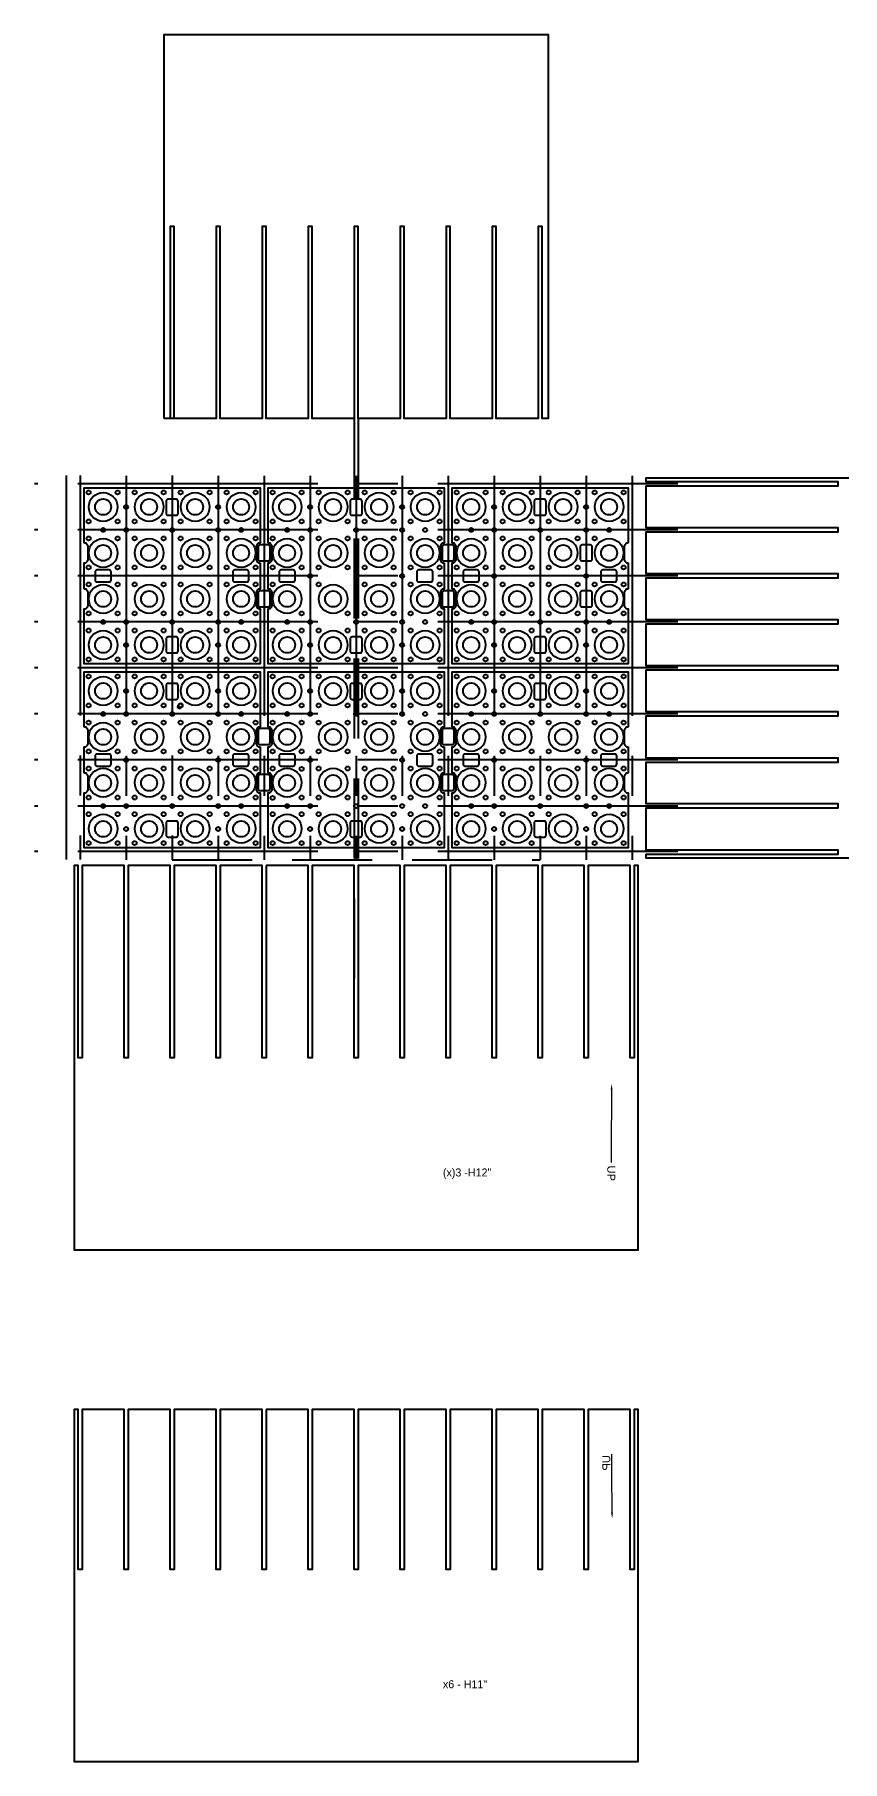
# Model space of a CAD drawing. Header units: millimetres. Extents: x -4815 to 20749, y -4662 to 5111.
# Drawn here: x 3309.4 to 3334.7, y 851.4 to 905.3 of the extents above; entities that cross this region are included whole.
import ezdxf
from ezdxf import colors
from ezdxf.entities.mleader import LeaderData, LeaderLine
from ezdxf.math import Vec2, Vec3

# ---------------------------------------------------------------- set-up
doc = ezdxf.new("R2010")
doc.units = ezdxf.units.MM
doc.header["$LTSCALE"] = 10
doc.header["$MEASUREMENT"] = 0
doc.linetypes.add('CENTER2', pattern=[1.125, 0.75, -0.125, 0.125, -0.125])
doc.linetypes.add('DASHED2', pattern=[0.375, 0.25, -0.125])
for name, color, linetype in [('A-ANNO-CNTR', 10, 'CENTER2'), ('A-ANNO-LEGN', 4, 'Continuous'), ('A-DETL-___4', 4, 'Continuous'), ('A-SECT-___5', 5, 'Continuous'), ('A-TTBL-___3', 3, 'Continuous')]:
    doc.layers.add(name, color=color, linetype=linetype)

# ---------------------------------------------------------------- blocks, each defined once
blk = doc.blocks.new('Interface PCB (Rev 2)')
at = {"layer": 'A-DETL-___4', "lineweight": 40, "transparency": 33554687}
blk.add_lwpolyline([(2.75, 0.406), (2.75, -0.406, 0.414214), (2.625, -0.531), (2.625, -0.906, 0.414214), (2.75, -1.031), (2.75, -2.75), (-2.75, -2.75), (-2.75, -1.031, 0.414214), (-2.625, -0.906), (-2.625, -0.531, 0.414214), (-2.75, -0.406), (-2.75, 0.406, 0.414214), (-2.625, 0.531), (-2.625, 0.906, 0.414214), (-2.75, 1.031), (-2.75, 2.75), (2.75, 2.75), (2.75, 1.031, 0.414214), (2.625, 0.906), (2.625, 0.531, 0.414214), (2.75, 0.406)], format="xyb", dxfattribs=at)
for centre, radius in [((-2.156, 2.156), 0.25), ((-1.438, 2.156), 0.0625), ((-0.719, 2.156), 0.25), ((0.719, 2.156), 0.25), ((1.437, 2.156), 0.0625), ((2.156, 2.156), 0.25), ((-2.156, 1.437), 0.0625), ((-1.438, 1.437), 0.0625), ((0, 1.437), 0.0625), ((1.437, 1.437), 0.0625), ((2.156, 1.437), 0.0625), ((-2.156, 0.719), 0.25), ((-0.719, 0.719), 0.25), ((0.719, 0.719), 0.25), ((2.156, 0.719), 0.25), ((-2.156, -0.719), 0.25), ((-0.719, -0.719), 0.25), ((0.719, -0.719), 0.25), ((2.156, -0.719), 0.25), ((-2.156, -1.438), 0.0625), ((-1.438, -1.438), 0.0625), ((0, -1.438), 0.0625), ((1.437, -1.438), 0.0625), ((2.156, -1.438), 0.0625), ((-2.156, -2.156), 0.25), ((-1.438, -2.156), 0.0625), ((-0.719, -2.156), 0.25), ((0.719, -2.156), 0.25), ((1.437, -2.156), 0.0625), ((2.156, -2.156), 0.25)]:
    blk.add_circle(centre, radius, dxfattribs=at)

msp = doc.modelspace()

# ---------------------------------------------------------------- linework, layer by layer
at = {"layer": 'A-ANNO-CNTR', "lineweight": 40, "transparency": 33554687}
for p, q in [((3310.42, 891.554), (3310.42, 879.554)), ((3310.858, 891.554), (3310.858, 879.554)), ((3312.295, 891.543), (3312.295, 879.543)), ((3313.733, 891.554), (3313.733, 879.554)), ((3313.733, 891.543), (3313.733, 879.543)), ((3315.17, 891.543), (3315.17, 879.543)), ((3316.608, 891.543), (3316.608, 879.543)), ((3318.045, 891.543), (3318.045, 879.543)), ((3319.483, 891.543), (3319.483, 879.543)), ((3320.92, 891.543), (3320.92, 879.543)), ((3322.358, 891.543), (3322.358, 879.543)), ((3323.795, 891.543), (3323.795, 879.543)), ((3325.233, 891.543), (3325.233, 879.543)), ((3326.67, 891.543), (3326.67, 879.543)), ((3328.108, 891.543), (3328.108, 879.543)), ((3329.532, 891.293), (3309.433, 891.293)), ((3329.532, 889.855), (3309.433, 889.855)), ((3329.532, 888.418), (3309.433, 888.418)), ((3329.532, 886.98), (3309.433, 886.98)), ((3329.532, 885.543), (3309.433, 885.543)), ((3329.532, 884.105), (3309.433, 884.105)), ((3329.532, 882.668), (3309.433, 882.668)), ((3329.532, 881.23), (3309.433, 881.23)), ((3329.532, 879.804), (3309.433, 879.804))]:
    msp.add_line(p, q, dxfattribs=at)
at = {"layer": 'A-SECT-___5', "lineweight": 40, "transparency": 33554687}
for points in [[(3313.858, 890.313, 0.414214), (3313.92, 890.375), (3313.92, 890.75, 0.414214), (3313.858, 890.813), (3313.608, 890.813, 0.414214), (3313.545, 890.75), (3313.545, 890.375, 0.414214), (3313.608, 890.313)], [(3319.608, 890.313, 0.414214), (3319.67, 890.375), (3319.67, 890.75, 0.414214), (3319.608, 890.813), (3319.358, 890.813, 0.414214), (3319.295, 890.75), (3319.295, 890.375, 0.414214), (3319.358, 890.313)], [(3325.358, 890.313, 0.414214), (3325.42, 890.375), (3325.42, 890.75, 0.414214), (3325.358, 890.813), (3325.108, 890.813, 0.414214), (3325.045, 890.75), (3325.045, 890.375, 0.414214), (3325.108, 890.313)], [(3316.733, 888.886, 0.414214), (3316.795, 888.949), (3316.795, 889.324, 0.414214), (3316.733, 889.386), (3316.483, 889.386, 0.414214), (3316.42, 889.324), (3316.42, 888.949, 0.414214), (3316.483, 888.886)], [(3322.483, 888.886, 0.414214), (3322.545, 888.949), (3322.545, 889.324, 0.414214), (3322.483, 889.386), (3322.233, 889.386, 0.414214), (3322.17, 889.324), (3322.17, 888.949, 0.414214), (3322.233, 888.886)], [(3326.795, 888.886, 0.414214), (3326.858, 888.949), (3326.858, 889.324, 0.414214), (3326.795, 889.386), (3326.545, 889.386, 0.414214), (3326.483, 889.324), (3326.483, 888.949, 0.414214), (3326.545, 888.886)], [(3311.326, 888.293, 0.414214), (3311.389, 888.23), (3311.764, 888.23, 0.414214), (3311.826, 888.293), (3311.826, 888.543, 0.414214), (3311.764, 888.605), (3311.389, 888.605, 0.414214), (3311.326, 888.543)], [(3315.628, 888.293, 0.414214), (3315.69, 888.23), (3316.065, 888.23, 0.414214), (3316.128, 888.293), (3316.128, 888.543, 0.414214), (3316.065, 888.605), (3315.69, 888.605, 0.414214), (3315.628, 888.543)], [(3317.076, 888.293, 0.414214), (3317.139, 888.23), (3317.514, 888.23, 0.414214), (3317.576, 888.293), (3317.576, 888.543, 0.414214), (3317.514, 888.605), (3317.139, 888.605, 0.414214), (3317.076, 888.543)], [(3321.378, 888.293, 0.414214), (3321.44, 888.23), (3321.815, 888.23, 0.414214), (3321.878, 888.293), (3321.878, 888.543, 0.414214), (3321.815, 888.605), (3321.44, 888.605, 0.414214), (3321.378, 888.543)], [(3322.826, 888.293, 0.414214), (3322.889, 888.23), (3323.264, 888.23, 0.414214), (3323.326, 888.293), (3323.326, 888.543, 0.414214), (3323.264, 888.605), (3322.889, 888.605, 0.414214), (3322.826, 888.543)], [(3327.128, 888.293, 0.414214), (3327.19, 888.23), (3327.565, 888.23, 0.414214), (3327.628, 888.293), (3327.628, 888.543, 0.414214), (3327.565, 888.605), (3327.19, 888.605, 0.414214), (3327.128, 888.543)], [(3316.733, 887.449, 0.414214), (3316.795, 887.511), (3316.795, 887.886, 0.414214), (3316.733, 887.949), (3316.483, 887.949, 0.414214), (3316.42, 887.886), (3316.42, 887.511, 0.414214), (3316.483, 887.449)], [(3322.483, 887.449, 0.414214), (3322.545, 887.511), (3322.545, 887.886, 0.414214), (3322.483, 887.949), (3322.233, 887.949, 0.414214), (3322.17, 887.886), (3322.17, 887.511, 0.414214), (3322.233, 887.449)], [(3326.795, 887.449, 0.414214), (3326.858, 887.511), (3326.858, 887.886, 0.414214), (3326.795, 887.949), (3326.545, 887.949, 0.414214), (3326.483, 887.886), (3326.483, 887.511, 0.414214), (3326.545, 887.449)], [(3313.858, 886.011, 0.414214), (3313.92, 886.074), (3313.92, 886.449, 0.414214), (3313.858, 886.511), (3313.608, 886.511, 0.414214), (3313.545, 886.449), (3313.545, 886.074, 0.414214), (3313.608, 886.011)], [(3319.608, 886.011, 0.414214), (3319.67, 886.074), (3319.67, 886.449, 0.414214), (3319.608, 886.511), (3319.358, 886.511, 0.414214), (3319.295, 886.449), (3319.295, 886.074, 0.414214), (3319.358, 886.011)], [(3325.358, 886.011, 0.414214), (3325.42, 886.074), (3325.42, 886.449, 0.414214), (3325.358, 886.511), (3325.108, 886.511, 0.414214), (3325.045, 886.449), (3325.045, 886.074, 0.414214), (3325.108, 886.011)], [(3313.858, 884.563, 0.414214), (3313.92, 884.625), (3313.92, 885, 0.414214), (3313.858, 885.063), (3313.608, 885.063, 0.414214), (3313.545, 885), (3313.545, 884.625, 0.414214), (3313.608, 884.563)], [(3319.608, 884.563, 0.414214), (3319.67, 884.625), (3319.67, 885, 0.414214), (3319.608, 885.063), (3319.358, 885.063, 0.414214), (3319.295, 885), (3319.295, 884.625, 0.414214), (3319.358, 884.563)], [(3325.358, 884.563, 0.414214), (3325.42, 884.625), (3325.42, 885, 0.414214), (3325.358, 885.063), (3325.108, 885.063, 0.414214), (3325.045, 885), (3325.045, 884.625, 0.414214), (3325.108, 884.563)], [(3314.022, 884.313, 1.508577), (3313.941, 884.395, 1.508577)], [(3316.733, 883.147, 0.414214), (3316.795, 883.21), (3316.795, 883.585, 0.414214), (3316.733, 883.647), (3316.483, 883.647, 0.414214), (3316.42, 883.585), (3316.42, 883.21, 0.414214), (3316.483, 883.147)], [(3322.483, 883.147, 0.414214), (3322.545, 883.21), (3322.545, 883.585, 0.414214), (3322.483, 883.647), (3322.233, 883.647, 0.414214), (3322.17, 883.585), (3322.17, 883.21, 0.414214), (3322.233, 883.147)], [(3311.326, 882.543, 0.414214), (3311.389, 882.48), (3311.764, 882.48, 0.414214), (3311.826, 882.543), (3311.826, 882.793, 0.414214), (3311.764, 882.855), (3311.389, 882.855, 0.414214), (3311.326, 882.793)], [(3315.628, 882.543, 0.414214), (3315.69, 882.48), (3316.065, 882.48, 0.414214), (3316.128, 882.543), (3316.128, 882.793, 0.414214), (3316.065, 882.855), (3315.69, 882.855, 0.414214), (3315.628, 882.793)], [(3317.076, 882.543, 0.414214), (3317.139, 882.48), (3317.514, 882.48, 0.414214), (3317.576, 882.543), (3317.576, 882.793, 0.414214), (3317.514, 882.855), (3317.139, 882.855, 0.414214), (3317.076, 882.793)], [(3321.378, 882.543, 0.414214), (3321.44, 882.48), (3321.815, 882.48, 0.414214), (3321.878, 882.543), (3321.878, 882.793, 0.414214), (3321.815, 882.855), (3321.44, 882.855, 0.414214), (3321.378, 882.793)], [(3322.826, 882.543, 0.414214), (3322.889, 882.48), (3323.264, 882.48, 0.414214), (3323.326, 882.543), (3323.326, 882.793, 0.414214), (3323.264, 882.855), (3322.889, 882.855, 0.414214), (3322.826, 882.793)], [(3327.128, 882.543, 0.414214), (3327.19, 882.48), (3327.565, 882.48, 0.414214), (3327.628, 882.543), (3327.628, 882.793, 0.414214), (3327.565, 882.855), (3327.19, 882.855, 0.414214), (3327.128, 882.793)], [(3316.733, 881.71, 0.414214), (3316.795, 881.772), (3316.795, 882.147, 0.414214), (3316.733, 882.21), (3316.483, 882.21, 0.414214), (3316.42, 882.147), (3316.42, 881.772, 0.414214), (3316.483, 881.71)], [(3322.483, 881.71, 0.414214), (3322.545, 881.772), (3322.545, 882.147, 0.414214), (3322.483, 882.21), (3322.233, 882.21, 0.414214), (3322.17, 882.147), (3322.17, 881.772, 0.414214), (3322.233, 881.71)], [(3313.858, 880.261, 0.414214), (3313.92, 880.324), (3313.92, 880.699, 0.414214), (3313.858, 880.761), (3313.608, 880.761, 0.414214), (3313.545, 880.699), (3313.545, 880.324, 0.414214), (3313.608, 880.261)], [(3319.608, 880.261, 0.414214), (3319.67, 880.324), (3319.67, 880.699, 0.414214), (3319.608, 880.761), (3319.358, 880.761, 0.414214), (3319.295, 880.699), (3319.295, 880.324, 0.414214), (3319.358, 880.261)], [(3325.358, 880.261, 0.414214), (3325.42, 880.324), (3325.42, 880.699, 0.414214), (3325.358, 880.761), (3325.108, 880.761, 0.414214), (3325.045, 880.699), (3325.045, 880.324, 0.414214), (3325.108, 880.261)]]:
    msp.add_lwpolyline(points, format="xyb", close=True, dxfattribs=at)
for centre, radius in [((3311.124, 891.027), 0.0625), ((3311.576, 890.574), 0.45), ((3312.029, 891.027), 0.0625), ((3312.561, 891.027), 0.0625), ((3313.014, 890.574), 0.45), ((3313.467, 891.027), 0.0625), ((3313.999, 891.027), 0.0625), ((3314.451, 890.574), 0.45), ((3314.904, 891.027), 0.0625), ((3315.436, 891.027), 0.0625), ((3315.889, 890.574), 0.45), ((3316.342, 891.027), 0.0625), ((3316.874, 891.027), 0.0625), ((3317.326, 890.574), 0.45), ((3317.779, 891.027), 0.0625), ((3318.311, 891.027), 0.0625), ((3318.764, 890.574), 0.45), ((3319.217, 891.027), 0.0625), ((3319.749, 891.027), 0.0625), ((3320.201, 890.574), 0.45), ((3320.654, 891.027), 0.0625), ((3321.186, 891.027), 0.0625), ((3321.639, 890.574), 0.45), ((3322.092, 891.027), 0.0625), ((3322.092, 891.027), 0.0625), ((3322.624, 891.027), 0.0625), ((3323.076, 890.574), 0.45), ((3323.529, 891.027), 0.0625), ((3324.061, 891.027), 0.0625), ((3324.514, 890.574), 0.45), ((3324.967, 891.027), 0.0625), ((3325.499, 891.027), 0.0625), ((3325.951, 890.574), 0.45), ((3326.404, 891.027), 0.0625), ((3326.936, 891.027), 0.0625), ((3327.389, 890.574), 0.45), ((3327.842, 891.027), 0.0625), ((3312.295, 890.574), 0.0625), ((3315.17, 890.574), 0.0625), ((3318.045, 890.574), 0.0625), ((3320.92, 890.574), 0.0625), ((3323.795, 890.574), 0.0625), ((3326.67, 890.574), 0.0625), ((3311.124, 890.121), 0.0625), ((3311.576, 889.855), 0.0625), ((3312.029, 890.121), 0.0625), ((3312.295, 889.855), 0.0625), ((3312.561, 890.121), 0.0625), ((3313.467, 890.121), 0.0625), ((3313.733, 889.855), 0.0625), ((3313.999, 890.121), 0.0625), ((3314.904, 890.121), 0.0625), ((3315.17, 889.855), 0.0625), ((3315.436, 890.121), 0.0625), ((3315.889, 889.855), 0.0625), ((3316.342, 890.121), 0.0625), ((3316.874, 890.121), 0.0625), ((3317.326, 889.855), 0.0625), ((3317.779, 890.121), 0.0625), ((3318.045, 889.855), 0.0625), ((3318.311, 890.121), 0.0625), ((3319.217, 890.121), 0.0625), ((3319.483, 889.855), 0.0625), ((3319.749, 890.121), 0.0625), ((3320.654, 890.121), 0.0625), ((3320.92, 889.855), 0.0625), ((3321.186, 890.121), 0.0625), ((3321.186, 890.121), 0.0625), ((3321.639, 889.855), 0.0625), ((3322.092, 890.121), 0.0625), ((3322.624, 890.121), 0.0625), ((3323.076, 889.855), 0.0625), ((3323.529, 890.121), 0.0625), ((3323.795, 889.855), 0.0625), ((3324.061, 890.121), 0.0625), ((3324.967, 890.121), 0.0625), ((3325.233, 889.855), 0.0625), ((3325.499, 890.121), 0.0625), ((3326.404, 890.121), 0.0625), ((3326.67, 889.855), 0.0625), ((3326.936, 890.121), 0.0625), ((3327.389, 889.855), 0.0625), ((3327.842, 890.121), 0.0625), ((3311.124, 889.589), 0.0625), ((3311.576, 889.136), 0.45), ((3312.029, 889.589), 0.0625), ((3312.561, 889.589), 0.0625), ((3313.014, 889.136), 0.45), ((3313.467, 889.589), 0.0625), ((3313.999, 889.589), 0.0625), ((3314.451, 889.136), 0.45), ((3314.904, 889.589), 0.0625), ((3315.436, 889.589), 0.0625), ((3315.889, 889.136), 0.45), ((3316.342, 889.589), 0.0625), ((3316.874, 889.589), 0.0625), ((3317.326, 889.136), 0.45), ((3317.779, 889.589), 0.0625), ((3318.311, 889.589), 0.0625), ((3318.764, 889.136), 0.45), ((3319.217, 889.589), 0.0625), ((3319.749, 889.589), 0.0625), ((3320.201, 889.136), 0.45), ((3320.654, 889.589), 0.0625), ((3321.186, 889.589), 0.0625), ((3321.639, 889.136), 0.45), ((3322.092, 889.589), 0.0625), ((3322.624, 889.589), 0.0625), ((3323.076, 889.136), 0.45), ((3323.529, 889.589), 0.0625), ((3324.061, 889.589), 0.0625), ((3324.514, 889.136), 0.45), ((3324.967, 889.589), 0.0625), ((3325.499, 889.589), 0.0625), ((3325.951, 889.136), 0.45), ((3326.404, 889.589), 0.0625), ((3326.936, 889.589), 0.0625), ((3327.389, 889.136), 0.45), ((3311.124, 888.684), 0.0625), ((3312.029, 888.684), 0.0625), ((3312.561, 888.684), 0.0625), ((3313.467, 888.684), 0.0625), ((3313.999, 888.684), 0.0625), ((3314.904, 888.684), 0.0625), ((3315.436, 888.684), 0.0625), ((3316.342, 888.684), 0.0625), ((3316.874, 888.684), 0.0625), ((3317.779, 888.684), 0.0625), ((3318.311, 888.684), 0.0625), ((3319.217, 888.684), 0.0625), ((3319.749, 888.684), 0.0625), ((3320.654, 888.684), 0.0625), ((3321.186, 888.684), 0.0625), ((3322.092, 888.684), 0.0625), ((3322.624, 888.684), 0.0625), ((3323.529, 888.684), 0.0625), ((3324.061, 888.684), 0.0625), ((3324.967, 888.684), 0.0625), ((3325.499, 888.684), 0.0625), ((3326.404, 888.684), 0.0625), ((3327.842, 888.684), 0.0625), ((3311.124, 888.152), 0.0625), ((3312.029, 888.152), 0.0625), ((3312.561, 888.152), 0.0625), ((3313.467, 888.152), 0.0625), ((3313.999, 888.152), 0.0625), ((3314.904, 888.152), 0.0625), ((3315.436, 888.152), 0.0625), ((3316.342, 888.152), 0.0625), ((3316.874, 888.152), 0.0625), ((3318.045, 888.418), 0.0625), ((3318.311, 888.152), 0.0625), ((3319.749, 888.152), 0.0625), ((3320.654, 888.152), 0.0625), ((3320.92, 888.418), 0.0625), ((3321.186, 888.152), 0.0625), ((3322.092, 888.152), 0.0625), ((3322.624, 888.152), 0.0625), ((3323.529, 888.152), 0.0625), ((3323.795, 888.418), 0.0625), ((3324.061, 888.152), 0.0625), ((3324.967, 888.152), 0.0625), ((3325.499, 888.152), 0.0625), ((3326.404, 888.152), 0.0625), ((3326.67, 888.418), 0.0625), ((3326.936, 888.152), 0.0625), ((3327.842, 888.152), 0.0625), ((3311.576, 887.699), 0.45), ((3313.014, 887.699), 0.45), ((3314.451, 887.699), 0.45), ((3315.889, 887.699), 0.45), ((3317.326, 887.699), 0.45), ((3318.764, 887.699), 0.45), ((3320.201, 887.699), 0.45), ((3321.639, 887.699), 0.45), ((3323.076, 887.699), 0.45), ((3324.514, 887.699), 0.45), ((3325.951, 887.699), 0.45), ((3327.389, 887.699), 0.45), ((3311.124, 887.246), 0.0625), ((3312.029, 887.246), 0.0625), ((3312.561, 887.246), 0.0625), ((3313.467, 887.246), 0.0625), ((3313.999, 887.246), 0.0625), ((3314.904, 887.246), 0.0625), ((3315.436, 887.246), 0.0625), ((3316.342, 887.246), 0.0625), ((3317.779, 887.246), 0.0625), ((3319.217, 887.246), 0.0625), ((3319.749, 887.246), 0.0625), ((3320.654, 887.246), 0.0625), ((3321.186, 887.246), 0.0625), ((3322.092, 887.246), 0.0625), ((3322.624, 887.246), 0.0625), ((3323.529, 887.246), 0.0625), ((3324.061, 887.246), 0.0625), ((3324.967, 887.246), 0.0625), ((3325.499, 887.246), 0.0625), ((3326.404, 887.246), 0.0625), ((3326.936, 887.246), 0.0625), ((3327.842, 887.246), 0.0625), ((3311.124, 886.714), 0.0625), ((3311.576, 886.261), 0.45), ((3311.576, 886.98), 0.0625), ((3312.029, 886.714), 0.0625), ((3312.295, 886.98), 0.0625), ((3312.561, 886.714), 0.0625), ((3313.014, 886.261), 0.45), ((3313.467, 886.714), 0.0625), ((3313.733, 886.98), 0.0625), ((3313.999, 886.714), 0.0625), ((3314.451, 886.261), 0.45), ((3314.904, 886.714), 0.0625), ((3315.17, 886.98), 0.0625), ((3315.436, 886.714), 0.0625), ((3315.889, 886.261), 0.45), ((3315.889, 886.98), 0.0625), ((3316.342, 886.714), 0.0625), ((3316.874, 886.714), 0.0625), ((3317.326, 886.261), 0.45), ((3317.326, 886.98), 0.0625), ((3317.779, 886.714), 0.0625), ((3318.045, 886.98), 0.0625), ((3318.311, 886.714), 0.0625), ((3318.764, 886.261), 0.45), ((3319.217, 886.714), 0.0625), ((3319.483, 886.98), 0.0625), ((3319.749, 886.714), 0.0625), ((3320.201, 886.261), 0.45), ((3320.654, 886.714), 0.0625), ((3320.92, 886.98), 0.0625), ((3321.186, 886.714), 0.0625), ((3321.639, 886.261), 0.45), ((3321.639, 886.98), 0.0625), ((3322.092, 886.714), 0.0625), ((3322.624, 886.714), 0.0625), ((3323.076, 886.261), 0.45), ((3323.076, 886.98), 0.0625), ((3323.529, 886.714), 0.0625), ((3323.795, 886.98), 0.0625), ((3324.061, 886.714), 0.0625), ((3324.514, 886.261), 0.45), ((3324.967, 886.714), 0.0625), ((3325.233, 886.98), 0.0625), ((3325.499, 886.714), 0.0625), ((3325.951, 886.261), 0.45), ((3326.404, 886.714), 0.0625), ((3326.67, 886.98), 0.0625), ((3326.936, 886.714), 0.0625), ((3327.389, 886.261), 0.45), ((3327.389, 886.98), 0.0625), ((3327.842, 886.714), 0.0625), ((3327.842, 886.714), 0.0625), ((3312.295, 886.261), 0.0625), ((3315.17, 886.261), 0.0625), ((3318.045, 886.261), 0.0625), ((3320.92, 886.261), 0.0625), ((3323.795, 886.261), 0.0625), ((3326.67, 886.261), 0.0625), ((3311.124, 885.809), 0.0625), ((3312.029, 885.809), 0.0625), ((3312.561, 885.809), 0.0625), ((3313.467, 885.809), 0.0625), ((3313.999, 885.809), 0.0625), ((3314.904, 885.809), 0.0625), ((3315.436, 885.809), 0.0625), ((3316.342, 885.809), 0.0625), ((3316.874, 885.809), 0.0625), ((3317.779, 885.809), 0.0625), ((3318.311, 885.809), 0.0625), ((3319.217, 885.809), 0.0625), ((3319.749, 885.809), 0.0625), ((3320.654, 885.809), 0.0625), ((3321.186, 885.809), 0.0625), ((3322.092, 885.809), 0.0625), ((3322.624, 885.809), 0.0625), ((3323.529, 885.809), 0.0625), ((3324.061, 885.809), 0.0625), ((3324.967, 885.809), 0.0625), ((3325.499, 885.809), 0.0625), ((3326.404, 885.809), 0.0625), ((3326.936, 885.809), 0.0625), ((3326.936, 885.809), 0.0625), ((3327.842, 885.809), 0.0625), ((3311.124, 885.277), 0.0625), ((3311.576, 884.824), 0.45), ((3312.029, 885.277), 0.0625), ((3312.561, 885.277), 0.0625), ((3313.014, 884.824), 0.45), ((3313.467, 885.277), 0.0625), ((3313.999, 885.277), 0.0625), ((3314.451, 884.824), 0.45), ((3314.904, 885.277), 0.0625), ((3315.436, 885.277), 0.0625), ((3315.889, 884.824), 0.45), ((3316.342, 885.277), 0.0625), ((3316.874, 885.277), 0.0625), ((3317.326, 884.824), 0.45), ((3317.779, 885.277), 0.0625), ((3318.311, 885.277), 0.0625), ((3318.764, 884.824), 0.45), ((3319.217, 885.277), 0.0625), ((3319.749, 885.277), 0.0625), ((3320.201, 884.824), 0.45), ((3320.654, 885.277), 0.0625), ((3321.186, 885.277), 0.0625), ((3321.639, 884.824), 0.45), ((3322.092, 885.277), 0.0625), ((3322.624, 885.277), 0.0625), ((3323.076, 884.824), 0.45), ((3323.529, 885.277), 0.0625), ((3324.061, 885.277), 0.0625), ((3324.514, 884.824), 0.45), ((3324.967, 885.277), 0.0625), ((3325.499, 885.277), 0.0625), ((3325.951, 884.824), 0.45), ((3326.404, 885.277), 0.0625), ((3326.936, 885.277), 0.0625), ((3327.389, 884.824), 0.45), ((3327.842, 885.277), 0.0625), ((3311.124, 884.371), 0.0625), ((3312.029, 884.371), 0.0625), ((3312.295, 884.824), 0.0625), ((3312.561, 884.371), 0.0625), ((3313.467, 884.371), 0.0625), ((3313.999, 884.371), 0.0625), ((3314.904, 884.371), 0.0625), ((3315.17, 884.824), 0.0625), ((3315.436, 884.371), 0.0625), ((3316.342, 884.371), 0.0625), ((3316.874, 884.371), 0.0625), ((3317.779, 884.371), 0.0625), ((3318.045, 884.824), 0.0625), ((3318.311, 884.371), 0.0625), ((3319.217, 884.371), 0.0625), ((3319.749, 884.371), 0.0625), ((3320.654, 884.371), 0.0625), ((3320.92, 884.824), 0.0625), ((3321.186, 884.371), 0.0625), ((3322.092, 884.371), 0.0625), ((3322.624, 884.371), 0.0625), ((3323.529, 884.371), 0.0625), ((3323.795, 884.824), 0.0625), ((3324.061, 884.371), 0.0625), ((3324.967, 884.371), 0.0625), ((3325.499, 884.371), 0.0625), ((3326.404, 884.371), 0.0625), ((3326.67, 884.824), 0.0625), ((3326.936, 884.371), 0.0625), ((3327.842, 884.371), 0.0625), ((3311.124, 883.839), 0.0625), ((3311.576, 884.105), 0.0625), ((3312.029, 883.839), 0.0625), ((3312.295, 884.105), 0.0625), ((3312.561, 883.839), 0.0625), ((3313.467, 883.839), 0.0625), ((3313.733, 884.105), 0.0625), ((3313.999, 883.839), 0.0625), ((3314.904, 883.839), 0.0625), ((3315.17, 884.105), 0.0625), ((3315.436, 883.839), 0.0625), ((3315.889, 884.105), 0.0625), ((3316.342, 883.839), 0.0625), ((3316.874, 883.839), 0.0625), ((3317.326, 884.105), 0.0625), ((3317.779, 883.839), 0.0625), ((3318.045, 884.105), 0.0625), ((3318.311, 883.839), 0.0625), ((3319.217, 883.839), 0.0625), ((3319.483, 884.105), 0.0625), ((3319.749, 883.839), 0.0625), ((3320.654, 883.839), 0.0625), ((3320.92, 884.105), 0.0625), ((3321.186, 883.839), 0.0625), ((3321.639, 884.105), 0.0625), ((3322.092, 883.839), 0.0625), ((3322.624, 883.839), 0.0625), ((3323.076, 884.105), 0.0625), ((3323.529, 883.839), 0.0625), ((3323.795, 884.105), 0.0625), ((3324.061, 883.839), 0.0625), ((3324.967, 883.839), 0.0625), ((3325.233, 884.105), 0.0625), ((3325.499, 883.839), 0.0625), ((3326.404, 883.839), 0.0625), ((3326.67, 884.105), 0.0625), ((3326.936, 883.839), 0.0625), ((3327.389, 884.105), 0.0625), ((3327.842, 883.839), 0.0625), ((3311.576, 883.386), 0.45), ((3313.014, 883.386), 0.45), ((3314.451, 883.386), 0.45), ((3315.889, 883.386), 0.45), ((3317.326, 883.386), 0.45), ((3318.764, 883.386), 0.45), ((3320.201, 883.386), 0.45), ((3321.639, 883.386), 0.45), ((3323.076, 883.386), 0.45), ((3324.514, 883.386), 0.45), ((3325.951, 883.386), 0.45), ((3327.389, 883.386), 0.45), ((3311.124, 882.934), 0.0625), ((3312.029, 882.934), 0.0625), ((3312.561, 882.934), 0.0625), ((3313.467, 882.934), 0.0625), ((3313.999, 882.934), 0.0625), ((3314.904, 882.934), 0.0625), ((3315.436, 882.934), 0.0625), ((3316.342, 882.934), 0.0625), ((3316.874, 882.934), 0.0625), ((3317.779, 882.934), 0.0625), ((3318.311, 882.934), 0.0625), ((3319.217, 882.934), 0.0625), ((3319.749, 882.934), 0.0625), ((3320.654, 882.934), 0.0625), ((3321.186, 882.934), 0.0625), ((3322.092, 882.934), 0.0625), ((3322.624, 882.934), 0.0625), ((3323.529, 882.934), 0.0625), ((3324.061, 882.934), 0.0625), ((3324.967, 882.934), 0.0625), ((3325.499, 882.934), 0.0625), ((3326.404, 882.934), 0.0625), ((3326.936, 882.934), 0.0625), ((3327.842, 882.934), 0.0625), ((3311.124, 882.402), 0.0625), ((3311.576, 881.96), 0.45), ((3312.029, 882.402), 0.0625), ((3312.295, 882.668), 0.0625), ((3312.561, 882.402), 0.0625), ((3313.014, 881.96), 0.45), ((3313.467, 882.402), 0.0625), ((3313.999, 882.402), 0.0625), ((3314.451, 881.96), 0.45), ((3314.904, 882.402), 0.0625), ((3315.17, 882.668), 0.0625), ((3315.436, 882.402), 0.0625), ((3315.889, 881.96), 0.45), ((3316.342, 882.402), 0.0625), ((3316.874, 882.402), 0.0625), ((3317.326, 881.96), 0.45), ((3317.779, 882.391), 0.0625), ((3318.045, 882.668), 0.0625), ((3318.311, 882.402), 0.0625), ((3318.764, 881.96), 0.45), ((3319.217, 882.402), 0.0625), ((3319.749, 882.402), 0.0625), ((3320.201, 881.96), 0.45), ((3320.654, 882.402), 0.0625), ((3320.92, 882.668), 0.0625), ((3321.186, 882.402), 0.0625), ((3321.639, 881.96), 0.45), ((3322.092, 882.402), 0.0625), ((3322.624, 882.402), 0.0625), ((3323.076, 881.96), 0.45), ((3323.529, 882.402), 0.0625), ((3323.795, 882.668), 0.0625), ((3324.061, 882.402), 0.0625), ((3324.514, 881.96), 0.45), ((3324.967, 882.402), 0.0625), ((3324.967, 882.402), 0.0625), ((3325.499, 882.402), 0.0625), ((3325.951, 881.96), 0.45), ((3326.404, 882.402), 0.0625), ((3326.67, 882.668), 0.0625), ((3326.936, 882.402), 0.0625), ((3327.389, 881.96), 0.45), ((3327.842, 882.402), 0.0625), ((3311.124, 881.496), 0.0625), ((3311.576, 881.23), 0.0625), ((3312.029, 881.496), 0.0625), ((3312.295, 881.23), 0.0625), ((3312.561, 881.496), 0.0625), ((3313.467, 881.496), 0.0625), ((3313.733, 881.23), 0.0625), ((3313.999, 881.496), 0.0625), ((3314.904, 881.496), 0.0625), ((3315.17, 881.23), 0.0625), ((3315.436, 881.496), 0.0625), ((3315.889, 881.23), 0.0625), ((3316.342, 881.496), 0.0625), ((3316.874, 881.485), 0.0625), ((3317.326, 881.23), 0.0625), ((3317.779, 881.496), 0.0625), ((3318.045, 881.23), 0.0625), ((3318.311, 881.496), 0.0625), ((3319.217, 881.496), 0.0625), ((3319.483, 881.23), 0.0625), ((3319.749, 881.496), 0.0625), ((3320.654, 881.496), 0.0625), ((3320.92, 881.23), 0.0625), ((3321.186, 881.496), 0.0625), ((3321.639, 881.23), 0.0625), ((3322.092, 881.496), 0.0625), ((3322.624, 881.496), 0.0625), ((3323.076, 881.23), 0.0625), ((3323.529, 881.496), 0.0625), ((3323.795, 881.23), 0.0625), ((3324.061, 881.496), 0.0625), ((3324.061, 881.496), 0.0625), ((3324.967, 881.496), 0.0625), ((3325.233, 881.23), 0.0625), ((3325.499, 881.496), 0.0625), ((3326.404, 881.496), 0.0625), ((3326.67, 881.23), 0.0625), ((3326.936, 881.496), 0.0625), ((3327.389, 881.23), 0.0625), ((3327.842, 881.496), 0.0625), ((3311.124, 880.975), 0.0625), ((3311.576, 880.522), 0.45), ((3312.029, 880.975), 0.0625), ((3312.561, 880.975), 0.0625), ((3313.014, 880.522), 0.45), ((3313.467, 880.975), 0.0625), ((3313.999, 880.975), 0.0625), ((3314.451, 880.522), 0.45), ((3314.904, 880.975), 0.0625), ((3315.436, 880.975), 0.0625), ((3315.889, 880.522), 0.45), ((3316.342, 880.975), 0.0625), ((3316.874, 880.975), 0.0625), ((3317.326, 880.522), 0.45), ((3317.779, 880.975), 0.0625), ((3318.311, 880.975), 0.0625), ((3318.764, 880.522), 0.45), ((3319.217, 880.975), 0.0625), ((3319.749, 880.975), 0.0625), ((3320.201, 880.522), 0.45), ((3320.654, 880.975), 0.0625), ((3321.186, 880.975), 0.0625), ((3321.639, 880.522), 0.45), ((3322.092, 880.975), 0.0625), ((3322.624, 880.975), 0.0625), ((3323.076, 880.522), 0.45), ((3323.529, 880.975), 0.0625), ((3324.061, 880.975), 0.0625), ((3324.514, 880.522), 0.45), ((3324.967, 880.975), 0.0625), ((3325.499, 880.975), 0.0625), ((3325.951, 880.522), 0.45), ((3326.936, 880.975), 0.0625), ((3327.389, 880.522), 0.45), ((3327.842, 880.975), 0.0625), ((3311.124, 880.07), 0.0625), ((3312.029, 880.07), 0.0625), ((3312.295, 880.511), 0.0625), ((3312.561, 880.07), 0.0625), ((3313.467, 880.07), 0.0625), ((3313.999, 880.07), 0.0625), ((3314.904, 880.07), 0.0625), ((3315.17, 880.511), 0.0625), ((3315.436, 880.07), 0.0625), ((3316.342, 880.07), 0.0625), ((3316.874, 880.07), 0.0625), ((3317.779, 880.07), 0.0625), ((3318.045, 880.511), 0.0625), ((3318.311, 880.07), 0.0625), ((3319.217, 880.07), 0.0625), ((3319.749, 880.07), 0.0625), ((3320.654, 880.07), 0.0625), ((3320.92, 880.511), 0.0625), ((3321.186, 880.07), 0.0625), ((3322.092, 880.07), 0.0625), ((3322.624, 880.07), 0.0625), ((3323.529, 880.07), 0.0625), ((3323.795, 880.511), 0.0625), ((3324.061, 880.07), 0.0625), ((3324.967, 880.07), 0.0625), ((3326.404, 880.07), 0.0625), ((3326.67, 880.511), 0.0625), ((3326.936, 880.07), 0.0625), ((3327.842, 880.07), 0.0625)]:
    msp.add_circle(centre, radius, dxfattribs=at)
at = {"layer": 'A-TTBL-___3', "lineweight": 40, "transparency": 33554687}
for points in [[(3313.483, 893.336), (3313.483, 905.336), (3325.483, 905.336), (3325.483, 893.336), (3325.295, 893.336), (3325.295, 899.336), (3325.17, 899.336), (3325.17, 893.336), (3323.858, 893.336), (3323.858, 899.336), (3323.733, 899.336), (3323.733, 893.336), (3322.42, 893.336), (3322.42, 899.336), (3322.295, 899.336), (3322.295, 893.336), (3320.983, 893.336), (3320.983, 899.336), (3320.858, 899.336), (3320.858, 893.336), (3319.545, 893.336), (3319.545, 899.336), (3319.42, 899.336), (3319.42, 893.336), (3318.108, 893.336), (3318.108, 899.336), (3317.983, 899.336), (3317.983, 893.336), (3316.67, 893.336), (3316.67, 899.336), (3316.545, 899.336), (3316.545, 893.336), (3315.233, 893.336), (3315.233, 899.336), (3315.108, 899.336), (3315.108, 893.336), (3313.795, 893.336), (3313.795, 899.336), (3313.67, 899.336), (3313.67, 893.336)], [(3316.67, 879.366), (3316.67, 873.366), (3316.545, 873.366), (3316.545, 879.366), (3315.233, 879.366), (3315.233, 873.366), (3315.108, 873.366), (3315.108, 879.366), (3313.795, 879.366), (3313.795, 873.366), (3313.67, 873.366), (3313.67, 879.366), (3312.358, 879.366), (3312.358, 873.366), (3312.233, 873.366), (3312.233, 879.366), (3310.92, 879.366), (3310.92, 873.366), (3310.795, 873.366), (3310.795, 879.366), (3310.67, 879.366), (3310.67, 867.366), (3328.295, 867.366), (3328.295, 879.366), (3328.17, 879.366), (3328.17, 873.366), (3328.045, 873.366), (3328.045, 879.366), (3326.733, 879.366), (3326.733, 873.366), (3326.608, 873.366), (3326.608, 879.366), (3325.295, 879.366), (3325.295, 873.366), (3325.17, 873.366), (3325.17, 879.366), (3323.858, 879.366), (3323.858, 873.366), (3323.733, 873.366), (3323.733, 879.366), (3322.42, 879.366), (3322.42, 873.366), (3322.295, 873.366), (3322.295, 879.366), (3320.983, 879.366), (3320.983, 873.366), (3320.858, 873.366), (3320.858, 879.366), (3319.545, 879.366), (3319.545, 873.366), (3319.42, 873.366), (3319.42, 879.366), (3318.108, 879.366), (3318.108, 873.366), (3317.983, 873.366), (3317.983, 879.366)], [(3316.67, 862.376), (3316.67, 857.376), (3316.545, 857.376), (3316.545, 862.376), (3315.233, 862.376), (3315.233, 857.376), (3315.108, 857.376), (3315.108, 862.376), (3313.795, 862.376), (3313.795, 857.376), (3313.67, 857.376), (3313.67, 862.376), (3312.358, 862.376), (3312.358, 857.376), (3312.233, 857.376), (3312.233, 862.376), (3310.92, 862.376), (3310.92, 857.376), (3310.795, 857.376), (3310.795, 862.376), (3310.67, 862.376), (3310.67, 851.376), (3328.295, 851.376), (3328.295, 862.376), (3328.17, 862.376), (3328.17, 857.376), (3328.045, 857.376), (3328.045, 862.376), (3326.733, 862.376), (3326.733, 857.376), (3326.608, 857.376), (3326.608, 862.376), (3325.295, 862.376), (3325.295, 857.376), (3325.17, 857.376), (3325.17, 862.376), (3323.858, 862.376), (3323.858, 857.376), (3323.733, 857.376), (3323.733, 862.376), (3322.42, 862.376), (3322.42, 857.376), (3322.295, 857.376), (3322.295, 862.376), (3320.983, 862.376), (3320.983, 857.376), (3320.858, 857.376), (3320.858, 862.376), (3319.545, 862.376), (3319.545, 857.376), (3319.42, 857.376), (3319.42, 862.376), (3318.108, 862.376), (3318.108, 857.376), (3317.983, 857.376), (3317.983, 862.376)]]:
    msp.add_lwpolyline(points, close=True, dxfattribs=at)
msp.add_lwpolyline([(3340.545, 879.605), (3328.545, 879.605), (3328.545, 879.73), (3334.545, 879.73), (3334.545, 879.855), (3328.545, 879.855), (3328.545, 881.168), (3334.545, 881.168), (3334.545, 881.293), (3328.545, 881.293), (3328.545, 882.605), (3334.545, 882.605), (3334.545, 882.73), (3328.545, 882.73), (3328.545, 884.043), (3334.545, 884.043), (3334.545, 884.168), (3328.545, 884.168), (3328.545, 885.48), (3334.545, 885.48), (3334.545, 885.605), (3328.545, 885.605), (3328.545, 886.918), (3334.545, 886.918), (3334.545, 887.043), (3328.545, 887.043), (3328.545, 888.355), (3334.545, 888.355), (3334.545, 888.48), (3328.545, 888.48), (3328.545, 889.793), (3334.545, 889.793), (3334.545, 889.918), (3328.545, 889.918), (3328.545, 891.23), (3334.545, 891.23), (3334.545, 891.355), (3328.545, 891.355), (3328.545, 891.48), (3340.545, 891.48)], dxfattribs=at)
at = {"layer": 'Defpoints', "lineweight": 40, "transparency": 33554687}
msp.add_line((3313.795, 893.336), (3313.67, 893.336), dxfattribs=at)
at = {"layer": 'Defpoints', "color": 8, "linetype": 'DASHED2', "lineweight": 40, "transparency": 33554687}
for p, q in [((3319.42, 893.336), (3319.42, 874.812)), ((3319.545, 893.336), (3319.545, 874.812)), ((3313.733, 879.543), (3325.233, 879.543))]:
    msp.add_line(p, q, dxfattribs=at)
at = {"layer": 'Defpoints', "color": 6, "lineweight": 40, "transparency": 33554687}
msp.add_line((3310.42, 891.293), (3310.42, 879.804), dxfattribs=at)

# ---------------------------------------------------------------- block references
at = {"layer": 'Defpoints', "lineweight": 40, "transparency": 33554687}
for p in [(3313.733, 888.418), (3319.483, 888.418), (3325.233, 888.418), (3313.733, 882.668), (3319.483, 882.668), (3325.233, 882.668)]:
    msp.add_blockref('Interface PCB (Rev 2)', p, dxfattribs=at)

# ---------------------------------------------------------------- texts
at = {"layer": 'Defpoints', "lineweight": 40, "transparency": 33554687, "char_height": 0.25, "attachment_point": 1}
for s, insert in [('(x)3 -H12" ', (3322.194, 869.905)), ('x6 - H11"', (3322.194, 853.914))]:
    msp.add_mtext_dynamic_manual_height_columns(s, width=3.50917, gutter_width=1.25, heights=[0], dxfattribs=dict(at, insert=insert))

# ---------------------------------------------------------------- leaders
at = {"layer": 'A-ANNO-LEGN', "lineweight": 40, "transparency": 33554687}
ml = msp.add_multileader_mtext('Standard', dxfattribs=at)
ml.set_content('{\\fArial|b0|i0|c0|p0;UP}', color=256)
ml.set_leader_properties()
ml.build(insert=Vec2(0, 0))
ml.multileader.update_dxf_attribs({"text_right_attachment_type": 6, "dogleg_length": 0.36, "arrow_head_size": 0.18})
ctx = ml.context
ctx.base_point, ctx.char_height, ctx.arrow_head_size, ctx.landing_gap_size, ctx.plane_origin, ctx.plane_x_axis, ctx.plane_y_axis = Vec3(3327.455, 870.086), 0.25, 0.18, 0.09, Vec3(3327.465, 872.552), Vec3(-0.003833, -0.999993), Vec3(0.999993, -0.003833)
ctx.right_attachment = 6
notes = []
notes.append((ctx, [(0, (1, 1, 0), (3327.457, 870.446), (-0.003833, -0.999993), 0.36, [(0, [(3327.465, 872.552)], 0, [])])]))
ctx.mtext.insert, ctx.mtext.text_direction, ctx.mtext.rotation, ctx.mtext.width, ctx.mtext.flow_direction = Vec3(3327.582, 869.995), Vec3(-0.003833, -0.999993), 4.708556, 0.84946, 5
ml = msp.add_multileader_mtext('Standard', dxfattribs=at)
ml.set_content('{\\fArial|b0|i0|c0|p0;UP}', color=256)
ml.set_leader_properties()
ml.build(insert=Vec2(0, 0))
ml.multileader.update_dxf_attribs({"has_dogleg": 0, "text_right_attachment_type": 6, "dogleg_length": 0.36, "arrow_head_size": 0.18})
ctx = ml.context
ctx.base_point, ctx.char_height, ctx.arrow_head_size, ctx.landing_gap_size, ctx.plane_origin, ctx.plane_x_axis, ctx.plane_y_axis = Vec3(3327.3, 861.04), 0.25, 0.18, 0.09, Vec3(3327.49, 856.722), Vec3(0.003833, -0.999993), Vec3(0.999993, 0.003833)
ctx.right_attachment = 6
notes.append((ctx, [(0, (1, 1, 0), (3327.477, 860.057), (-0.003833, 0.999993), 0.36, [(0, [(3327.481, 858.967)], 0, [])])]))
ctx.mtext.insert, ctx.mtext.text_direction, ctx.mtext.rotation, ctx.mtext.flow_direction, ctx.mtext.extrusion = Vec3(3327.174, 860.949), Vec3(0.003833, -0.999993), 4.708556, 5, Vec3(0, 0, -1)
for ctx, leaders in notes:
    for number, flags, end, landing, length, lines in leaders:
        leader = LeaderData()
        leader.index, (leader.has_last_leader_line, leader.has_dogleg_vector, leader.attachment_direction) = number, flags
        leader.last_leader_point, leader.dogleg_vector, leader.dogleg_length = Vec3(end), Vec3(landing), length
        for number, points, colour, breaks in lines:
            line = LeaderLine()
            line.index, line.vertices, line.color, line.breaks = number, Vec3.list(points), colors.encode_raw_color(colour), breaks
            leader.lines.append(line)
        ctx.leaders.append(leader)

doc.saveas('drawing.dxf')
